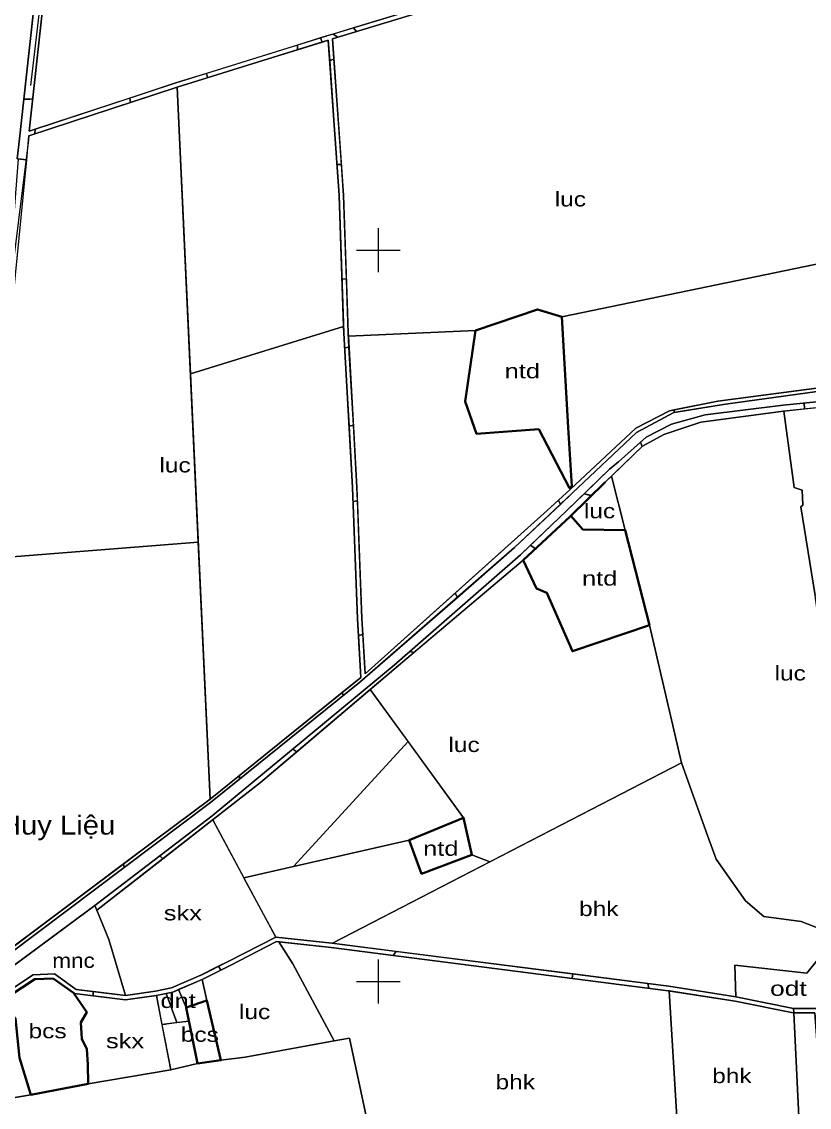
# Model space of a CAD drawing. Header units: metres. Extents: x 558415 to 562400, y 2247179 to 2251032.
# Drawn here: x 559756 to 560294, y 2249414 to 2250156 of the extents above; entities that cross this region are included whole.
import ezdxf
from ezdxf.enums import TextEntityAlignment as Align

# ---------------------------------------------------------------- set-up
doc = ezdxf.new("R2010")
doc.units = ezdxf.units.M
doc.header["$LTSCALE"] = 4
for name, color, linetype, lineweight in [('1', 7, 'Continuous', 13), ('17', 7, 'Continuous', 13), ('2', 7, 'Continuous', 13), ('23', 7, 'Continuous', 13), ('33', 7, 'Continuous', 13), ('4', 7, 'Continuous', 13), ('45', 7, 'Continuous', 13), ('5', 7, 'Continuous', 13), ('63', 7, 'Continuous', 13), ('7', 7, 'Continuous', 13)]:
    doc.layers.add(name, color=color, linetype=linetype, lineweight=lineweight)
doc.layers.add('39', color=7, linetype='Continuous')

msp = doc.modelspace()

# ---------------------------------------------------------------- linework, layer by layer
at = {"layer": '1'}
for p, q in [((560291.216, 2249891.424), (560290.886, 2249895.387)), ((560180.288, 2249865.78), (560179.163, 2249868.709)), ((559982.655, 2249828.063), (559985.638, 2249828.582)), ((560107.254, 2249795.79), (560103.98, 2249798.212)), ((560024.294, 2249724.893), (560021.392, 2249725.525)), ((559944.238, 2249657.122), (559941.561, 2249658.956)), ((559826.222, 2249577.901), (559825.958, 2249580.475))]:
    msp.add_line(p, q, dxfattribs=at)
for points in [[(559777.19, 2250278.396), (559774.802, 2250258.825), (559757.834, 2250103.095)], [(559763.898, 2250103.361), (559780.763, 2250258.137), (559783.195, 2250278.071), (559777.19, 2250278.396)], [(559969.063, 2250147.703), (559964.892, 2250146.432), (559960.393, 2250145.033), (559961.623, 2250142.274), (559965.775, 2250143.565)], [(559965.775, 2250143.565), (559966.761, 2250129.445), (559969.672, 2250130.827), (559968.72, 2250144.462), (559972.338, 2250145.564), (559969.063, 2250147.703)], [(559882.486, 2250120.801), (559861.621, 2250114.311), (559830.177, 2250103.985), (559830.676, 2250100.991), (559862.535, 2250111.453)], [(559862.535, 2250111.453), (559883.291, 2250117.909), (559882.486, 2250120.801)], [(559753.203, 2250062.367), (559759.834, 2250061.683), (559761.152, 2250078.16), (559765.367, 2250079.544), (559765.418, 2250082.719), (559761.509, 2250081.435), (559763.898, 2250103.361), (559757.834, 2250103.095)], [(559757.834, 2250103.095), (559754.893, 2250076.105), (559753.203, 2250062.367)], [(559757.834, 2250103.095), (559761.817, 2250103.27), (559763.898, 2250103.361)], [(559978.136, 2249980.228), (559976.193, 2250037.391), (559974.714, 2250058.581), (559971.712, 2250058.513), (559973.197, 2250037.236)], [(559973.197, 2250037.236), (559975.127, 2249980.46), (559978.136, 2249980.228)], [(559979.929, 2249933.718), (559979.388, 2249943.414), (559978.136, 2249980.228), (559975.127, 2249980.46), (559976.391, 2249943.279)], [(559976.391, 2249943.279), (559976.95, 2249933.273), (559979.929, 2249933.718)], [(560306.107, 2249906.492), (560232.017, 2249896.648), (560201.993, 2249890.819), (560202.146, 2249888.975)], [(560202.146, 2249888.975), (560237.166, 2249894.641), (560307.91, 2249904.452)], [(560382.828, 2249904.658), (560365.416, 2249902.892), (560290.886, 2249895.387), (560291.216, 2249891.424), (560365.552, 2249899.012)], [(560201.993, 2249890.819), (560198.85, 2249890.209), (560176.002, 2249878.285), (560131.042, 2249836.311), (560123.069, 2249829.055), (560124.42, 2249826.199)], [(560124.42, 2249826.199), (560132.504, 2249833.826), (560176.359, 2249875.323), (560201.787, 2249888.917), (560202.146, 2249888.975), (560201.993, 2249890.819)], [(560290.886, 2249895.387), (560276.601, 2249893.949), (560223.164, 2249887.51), (560200.315, 2249881.071), (560182.994, 2249872.127), (560179.163, 2249868.709), (560180.288, 2249865.78)], [(560180.288, 2249865.78), (560180.456, 2249865.942), (560195.034, 2249874.05), (560220.424, 2249882.318), (560276.771, 2249889.95), (560291.216, 2249891.424)], [(559985.638, 2249828.582), (559985.285, 2249837.778), (559982.913, 2249880.261), (559979.948, 2249879.557)], [(559979.948, 2249879.557), (559982.288, 2249837.637), (559982.655, 2249828.063)], [(560179.163, 2249868.709), (560164, 2249855.181), (560157.907, 2249850.328), (560140.578, 2249833.478), (560144.064, 2249832.605), (560145.663, 2249832.205)], [(560145.663, 2249832.205), (560155.066, 2249841.457), (560180.288, 2249865.78)], [(560131.042, 2249836.311), (560115.318, 2249822.002), (560052.453, 2249765.573), (560053.974, 2249762.637), (560093.071, 2249796.622)], [(560093.071, 2249796.622), (560124.42, 2249826.199), (560123.069, 2249829.055), (560131.042, 2249836.311)], [(560140.578, 2249833.478), (560128.452, 2249821.687), (560103.98, 2249798.212), (560107.254, 2249795.79), (560131.151, 2249817.926)], [(560131.151, 2249817.926), (560145.663, 2249832.205), (560140.578, 2249833.478)], [(559989.335, 2249737.569), (559988.725, 2249748.116), (559985.638, 2249828.582), (559982.655, 2249828.063), (559985.728, 2249747.972)], [(560103.98, 2249798.212), (560097.127, 2249791.638), (560021.392, 2249725.525), (560024.294, 2249724.893)], [(560024.294, 2249724.893), (560098.882, 2249788.035), (560107.254, 2249795.79)], [(559975.946, 2249695.529), (559987.304, 2249704.684), (560053.974, 2249762.637), (560052.453, 2249765.573), (559990.911, 2249710.332), (559989.335, 2249737.569), (559986.403, 2249736.304), (559988.054, 2249707.768)], [(559985.728, 2249747.972), (559986.403, 2249736.304), (559989.335, 2249737.569)], [(560021.392, 2249725.525), (560010.794, 2249716.273), (559941.561, 2249658.956), (559944.238, 2249657.122), (560024.294, 2249724.893)], [(559988.054, 2249707.768), (559975.326, 2249697.506), (559975.946, 2249695.529)], [(559941.561, 2249658.956), (559886.406, 2249613.295), (559850.702, 2249585.938), (559852.636, 2249583.904)], [(559852.636, 2249583.904), (559887.415, 2249611.077), (559919.521, 2249636.198), (559944.238, 2249657.122)], [(559905.039, 2249640.839), (559885.113, 2249624.774), (559847.523, 2249596.633), (559825.958, 2249580.475), (559826.222, 2249577.901), (559885.221, 2249622.404)], [(559885.221, 2249622.404), (559905.155, 2249638.471), (559905.039, 2249640.839)], [(559825.958, 2249580.475), (559740.896, 2249516.74), (559739.986, 2249516.181), (559740.456, 2249513.425)], [(559740.456, 2249513.425), (559747.105, 2249518.222), (559826.222, 2249577.901)], [(560012.233, 2249520.676), (559968.17, 2249526.334), (559929.84, 2249530.468), (559897.407, 2249513.774), (559890.817, 2249510.457), (559892.364, 2249507.877)], [(559892.364, 2249507.877), (559898.768, 2249511.1), (559930.413, 2249527.389), (559967.818, 2249523.355)], [(559967.818, 2249523.355), (560010.189, 2249517.914), (560012.233, 2249520.676)], [(559890.817, 2249510.457), (559878.742, 2249504.38), (559858.586, 2249495.649), (559847.784, 2249493.41), (559827.136, 2249490.561), (559805.204, 2249493.26), (559805.024, 2249490.259)], [(559848.294, 2249490.452), (559859.496, 2249492.774), (559880.014, 2249501.661), (559892.364, 2249507.877), (559890.817, 2249510.457)], [(559805.204, 2249493.26), (559793.557, 2249494.693), (559778.651, 2249505.187), (559764.236, 2249504.71), (559737.045, 2249486.903), (559720.474, 2249475.391), (559721.241, 2249472.27)], [(559721.241, 2249472.27), (559738.723, 2249484.416), (559765.176, 2249501.739), (559777.746, 2249502.155)], [(559777.746, 2249502.155), (559792.445, 2249491.807), (559805.024, 2249490.259), (559805.204, 2249493.26)], [(560244.338, 2249489.605), (560198.474, 2249496.76), (560184.052, 2249498.612), (560184.886, 2249495.481)], [(559805.024, 2249490.259), (559827.158, 2249487.536), (559848.294, 2249490.452)], [(560184.886, 2249495.481), (560198.052, 2249493.79), (560243.801, 2249486.653), (560283.36, 2249478.678)], [(560283.36, 2249478.678), (560283.843, 2249478.678), (560283.642, 2249481.681), (560244.338, 2249489.605)], [(560304.354, 2249435.866), (560301.104, 2249481.678), (560283.659, 2249481.678), (560283.642, 2249481.681), (560283.843, 2249478.678)], [(560283.843, 2249478.678), (560298.309, 2249478.678), (560301.36, 2249435.683)]]:
    msp.add_lwpolyline(points, dxfattribs=at)
for points in [[(560114.294, 2250188.804), (560111.785, 2250191.176), (559982.997, 2250151.947), (559985.042, 2250149.434)], [(559985.042, 2250149.434), (559982.997, 2250151.947), (559969.063, 2250147.703), (559972.338, 2250145.564)], [(559961.623, 2250142.274), (559960.393, 2250145.033), (559944.694, 2250140.15), (559944.632, 2250136.989)], [(559944.632, 2250136.989), (559944.694, 2250140.15), (559882.486, 2250120.801), (559883.291, 2250117.909)], [(559971.712, 2250058.513), (559974.714, 2250058.581), (559969.672, 2250130.827), (559966.761, 2250129.445)], [(559830.676, 2250100.991), (559830.177, 2250103.985), (559765.418, 2250082.719), (559765.367, 2250079.544)], [(559747.196, 2249976.966), (559746.09, 2249967.786), (559750.719, 2249968.982), (559759.834, 2250061.683), (559753.821, 2250062.303)], [(559979.948, 2249879.557), (559982.913, 2249880.261), (559979.929, 2249933.718), (559976.95, 2249933.273)], [(559975.946, 2249695.529), (559975.326, 2249697.506), (559905.039, 2249640.839), (559905.155, 2249638.471)], [(559852.636, 2249583.904), (559850.702, 2249585.938), (559806.358, 2249551.96), (559807.644, 2249548.752)], [(560132.381, 2249502.223), (560132.811, 2249505.192), (560012.233, 2249520.676), (560010.189, 2249517.914)], [(560184.886, 2249495.481), (560184.052, 2249498.612), (560132.811, 2249505.192), (560132.381, 2249502.223)]]:
    msp.add_lwpolyline(points, close=True, dxfattribs=at)
at = {"layer": '17'}
for p, q in [((559741.833, 2249878.618), (559759.834, 2250061.683)), ((559741.833, 2249878.618), (559759.834, 2250061.683)), ((559807.644, 2249548.752), (559806.358, 2249551.96))]:
    msp.add_line(p, q, dxfattribs=at)
for points in [[(559761.509, 2250081.435), (559780.763, 2250258.137), (559795.736, 2250380.85), (559811.304, 2250487.852)], [(559777.19, 2250278.396), (559774.802, 2250258.825), (559774.802, 2250258.825), (559774.802, 2250258.825), (559769.65, 2250211.542), (559753.203, 2250062.367), (559753.821, 2250062.303)], [(559761.509, 2250081.435), (559861.621, 2250114.311), (559964.892, 2250146.432), (560183.542, 2250213.034), (560278.648, 2250231.186), (560299.05, 2250235.411)], [(559968.72, 2250144.462), (560184.262, 2250210.117), (560279.233, 2250228.244), (560296.274, 2250231.773)], [(559761.152, 2250078.16), (559862.535, 2250111.453), (559965.775, 2250143.565)], [(559965.775, 2250143.565), (559973.197, 2250037.236), (559976.391, 2249943.279), (559982.288, 2249837.637), (559985.728, 2249747.972), (559988.054, 2249707.768)], [(559968.72, 2250144.462), (559976.193, 2250037.391), (559979.388, 2249943.414), (559985.285, 2249837.778), (559988.725, 2249748.116), (559990.911, 2249710.332)], [(559990.911, 2249710.332), (560115.318, 2249822.002), (560131.042, 2249836.311), (560176.002, 2249878.285), (560198.85, 2249890.209), (560232.017, 2249896.648), (560316.991, 2249907.938)], [(560394.893, 2249902.485), (560389.303, 2249902.51), (560365.552, 2249899.012), (560276.771, 2249889.95), (560220.424, 2249882.318), (560195.034, 2249874.05), (560180.456, 2249865.942), (560155.066, 2249841.457), (560131.151, 2249817.926), (560098.882, 2249788.035), (559919.521, 2249636.198), (559887.415, 2249611.077), (559807.644, 2249548.752), (559815.834, 2249528.877), (559827.136, 2249490.561)], [(559718.086, 2249502.732), (559740.896, 2249516.74), (559847.523, 2249596.633), (559885.113, 2249624.774), (559988.054, 2249707.768)], [(559715.49, 2249468.274), (559738.723, 2249484.416), (559765.176, 2249501.739), (559777.746, 2249502.155), (559792.445, 2249491.807), (559827.158, 2249487.536), (559848.294, 2249490.452), (559859.496, 2249492.774), (559880.014, 2249501.661), (559898.768, 2249511.1), (559930.413, 2249527.389), (559967.818, 2249523.355), (560198.052, 2249493.79), (560243.876, 2249486.641)], [(559715.668, 2249472.052), (559737.045, 2249486.903), (559764.236, 2249504.71), (559778.651, 2249505.187), (559793.557, 2249494.693), (559827.136, 2249490.561), (559847.784, 2249493.41), (559858.586, 2249495.649), (559878.742, 2249504.38), (559897.407, 2249513.774), (559929.84, 2249530.468), (559968.17, 2249526.334), (560198.474, 2249496.76), (560244.338, 2249489.605)], [(560244.338, 2249489.605), (560283.659, 2249481.678), (560301.104, 2249481.678), (560307.737, 2249388.192), (560310.44, 2249361.243), (560311.423, 2249343.596), (560313.143, 2249330.241), (560315.599, 2249297.091), (560318.547, 2249267.042), (560325.918, 2249243.909), (560328.866, 2249232.939), (560347.786, 2249173.795), (560347.911, 2249140.879)], [(560243.745, 2249486.664), (560283.36, 2249478.678), (560298.309, 2249478.678), (560304.748, 2249387.936), (560307.448, 2249361.01), (560308.434, 2249343.321), (560310.157, 2249329.938), (560312.61, 2249296.834), (560315.592, 2249266.433), (560323.039, 2249243.064), (560325.987, 2249232.092), (560344.788, 2249173.321), (560344.911, 2249140.884)]]:
    msp.add_lwpolyline(points, dxfattribs=at)
at = {"layer": '2'}
for points in [[(560953.033, 2249907.781), (560835.291, 2249909.67), (560830.5, 2249909.669), (560620.069, 2249912.172), (560427.328, 2249914.317), (560397.845, 2249914.675), (560319.717, 2249906.089), (560237.166, 2249894.641), (560201.787, 2249888.917), (560176.359, 2249875.323), (560132.504, 2249833.826), (560093.071, 2249796.622), (559987.304, 2249704.684), (559885.221, 2249622.404), (559747.105, 2249518.222)], [(559715.331, 2249484.706), (559806.358, 2249551.96), (559886.406, 2249613.295), (560010.794, 2249716.273), (560097.127, 2249791.638), (560128.452, 2249821.687), (560157.907, 2249850.328), (560164, 2249855.181), (560182.994, 2249872.127), (560200.315, 2249881.071), (560223.164, 2249887.51), (560276.601, 2249893.949), (560365.416, 2249902.892), (560390.108, 2249905.396), (560395.267, 2249905.754), (560432.857, 2249905.038), (560730.629, 2249902.89), (560832.712, 2249901.459), (560951.379, 2249900.028)]]:
    msp.add_lwpolyline(points, dxfattribs=at)
at = {"layer": '23'}
for points in [[(559747.105, 2249518.222), (559885.221, 2249622.404), (559987.304, 2249704.684), (560093.071, 2249796.622), (560132.504, 2249833.826), (560176.359, 2249875.323), (560201.787, 2249888.917), (560237.166, 2249894.641), (560319.717, 2249906.089), (560397.845, 2249914.675), (560427.328, 2249914.317), (560620.069, 2249912.172)], [(561189.853, 2249467.932), (561172.497, 2249582.357), (561154.439, 2249696.475), (561138.592, 2249791.275), (561120.534, 2249898.238), (560951.379, 2249900.028), (560832.712, 2249901.459), (560730.629, 2249902.89), (560432.857, 2249905.038), (560395.267, 2249905.754), (560390.108, 2249905.396), (560365.416, 2249902.892), (560276.601, 2249893.949), (560223.164, 2249887.51), (560200.315, 2249881.071), (560182.994, 2249872.127), (560164, 2249855.181), (560157.907, 2249850.328), (560128.452, 2249821.687), (560097.127, 2249791.638), (560010.794, 2249716.273), (559886.406, 2249613.295), (559806.358, 2249551.96), (559715.331, 2249484.706)]]:
    msp.add_lwpolyline(points, dxfattribs=at)
at = {"layer": '4'}
msp.add_line((559762.594, 2250112.59), (559773.039, 2250202.729), dxfattribs=at)
at = {"layer": '45'}
for p, q in [((559885.113, 2249624.774), (559988.054, 2249707.768)), ((560198.474, 2249496.76), (560244.338, 2249489.605))]:
    msp.add_line(p, q, dxfattribs=at)
for points in [[(559861.621, 2250114.311), (559964.892, 2250146.432), (560034.962, 2250167.776), (559986.002, 2250325.164), (559784.454, 2250288.384)], [(559784.454, 2250288.384), (559780.763, 2250258.137), (559761.509, 2250081.435), (559861.621, 2250114.311)], [(560296.274, 2250231.773), (560279.233, 2250228.244), (560184.262, 2250210.117), (559968.72, 2250144.462)], [(559968.72, 2250144.462), (559976.193, 2250037.391), (559979.388, 2249943.414), (559979.515, 2249941.148), (560066.41, 2249945.144), (560108.793, 2249959.453), (560125.377, 2249954.445), (560311.522, 2249992.978)], [(559735.252, 2249789.236), (559876.961, 2249800.463), (559862.535, 2250111.453), (559761.152, 2250078.16)], [(559761.152, 2250078.16), (559760.853, 2250075.414), (559747.107, 2249963.668), (559740.733, 2249877.039), (559735.252, 2249789.236)], [(560176.002, 2249878.285), (560198.85, 2249890.209), (560232.017, 2249896.648), (560316.991, 2249907.938), (560311.522, 2249992.978), (560125.377, 2249954.445), (560129.595, 2249878.768), (560132.188, 2249838.702), (560130.695, 2249837.269), (560109.53, 2249877.535), (560067.147, 2249874.315), (560059.408, 2249896.494), (560066.41, 2249945.144), (559979.515, 2249941.148)], [(559988.054, 2249707.768), (559985.728, 2249747.972), (559982.288, 2249837.637), (559976.391, 2249943.279), (559976.238, 2249947.786), (559871.632, 2249915.351), (559885.111, 2249624.774), (559885.113, 2249624.774)], [(559979.515, 2249941.148), (559985.285, 2249837.778), (559988.725, 2249748.116), (559990.911, 2249710.332)], [(560366.236, 2249899.113), (560365.552, 2249899.012), (560277.125, 2249889.986), (560284.05, 2249837.635), (560289.619, 2249835.886), (560290.11, 2249825.711), (560288.636, 2249824.439), (560298.465, 2249763.865)], [(560277.125, 2249889.986), (560276.771, 2249889.95), (560220.424, 2249882.318), (560195.034, 2249874.05), (560180.456, 2249865.942), (560159.176, 2249845.42)], [(560185.246, 2249743.576), (560207.118, 2249649.562), (560224.923, 2249599.949), (560230.819, 2249583.574), (560250.802, 2249555.274), (560263.25, 2249544.463), (560288.966, 2249540.965), (560312.389, 2249532.062), (560326.147, 2249543.827), (560316.156, 2249622.208), (560307.965, 2249693.434), (560298.465, 2249763.865), (560288.636, 2249824.439), (560290.11, 2249825.711), (560289.619, 2249835.886), (560284.05, 2249837.635), (560277.125, 2249889.986)], [(559990.911, 2249710.332), (560115.318, 2249822.002), (560131.042, 2249836.311), (560176.002, 2249878.285)], [(560159.176, 2249845.42), (560155.066, 2249841.457), (560131.504, 2249818.273), (560139.715, 2249809.086)], [(560139.715, 2249809.086), (560168.687, 2249808.628), (560159.176, 2249845.42)], [(560159.176, 2249845.42), (560168.687, 2249808.628), (560185.246, 2249743.576)], [(559747.38, 2249521.599), (559847.523, 2249596.633), (559885.111, 2249624.773), (559876.961, 2249800.463), (559735.252, 2249789.236), (559731.4, 2249727.541)], [(559994.359, 2249699.552), (559919.521, 2249636.198), (559887.415, 2249611.077), (559886.795, 2249610.593), (559908.073, 2249570.986)], [(559908.073, 2249570.986), (559941.995, 2249578.684), (560020.265, 2249664.034), (559994.359, 2249699.552)], [(560244.338, 2249489.605), (560243.609, 2249511.173), (560292.625, 2249505.808), (560300.364, 2249515.108), (560312.711, 2249508.2), (560321.065, 2249520.84), (560328.436, 2249534.195), (560326.147, 2249543.827), (560312.389, 2249532.062), (560288.966, 2249540.965), (560263.25, 2249544.463), (560250.802, 2249555.274), (560230.819, 2249583.574), (560224.923, 2249599.949), (560207.118, 2249649.562), (559968.718, 2249526.264), (560198.474, 2249496.76)], [(559886.795, 2249610.593), (559807.644, 2249548.752), (559815.834, 2249528.877), (559827.136, 2249490.561)], [(559878.885, 2249504.452), (559897.407, 2249513.774), (559929.84, 2249530.468), (559886.795, 2249610.593)], [(560076.056, 2249581.778), (560063.75, 2249586.596), (560029.476, 2249573.718), (560020.999, 2249596.612), (559908.073, 2249570.986), (559908.174, 2249570.798), (559929.84, 2249530.468)], [(559929.84, 2249530.468), (559968.17, 2249526.334), (559968.718, 2249526.264), (560076.056, 2249581.778)], [(559827.136, 2249490.561), (559815.834, 2249528.877), (559807.644, 2249548.752), (559806.358, 2249551.96), (559716.638, 2249485.672)], [(559967.818, 2249523.355), (559930.413, 2249527.389), (559898.768, 2249511.1), (559880.014, 2249501.661), (559879.54, 2249501.456), (559882.705, 2249486.974), (559892.377, 2249446.191), (559908.962, 2249448.338)], [(559908.962, 2249448.338), (559969.771, 2249459.606), (559941.484, 2249512.178), (559931.903, 2249527.228), (559967.818, 2249523.355)], [(560198.66, 2249493.695), (560198.052, 2249493.79), (559967.818, 2249523.355), (559931.903, 2249527.228), (559941.484, 2249512.178), (559969.771, 2249459.606), (559980.275, 2249461.216), (560002.741, 2249355.923), (560003.166, 2249353.608), (560012.692, 2249301.727)], [(560312.711, 2249508.2), (560300.364, 2249515.108), (560292.625, 2249505.808), (560243.609, 2249511.173), (560244.338, 2249489.605), (560283.659, 2249481.678)], [(559715.668, 2249472.052), (559737.045, 2249486.903), (559764.236, 2249504.71)], [(559764.236, 2249504.71), (559778.651, 2249505.187), (559793.557, 2249494.693), (559827.136, 2249490.561)], [(559847.784, 2249493.41), (559858.586, 2249495.649), (559878.742, 2249504.38), (559878.885, 2249504.452)], [(560283.659, 2249481.678), (560301.104, 2249481.678), (560312.711, 2249508.2)], [(559765.176, 2249501.739), (559738.723, 2249484.416), (559715.49, 2249468.274), (559712.095, 2249414.131), (559762.466, 2249422.582)], [(559762.466, 2249422.582), (559754.72, 2249447.943), (559752.14, 2249474.771), (559747.717, 2249479.779), (559739.757, 2249485.093), (559765.176, 2249501.739)], [(559848.337, 2249490.461), (559848.294, 2249490.452), (559827.158, 2249487.536), (559792.445, 2249491.807), (559791.713, 2249492.322), (559800.794, 2249479.101), (559796.74, 2249471.947), (559797.477, 2249460.858), (559800.794, 2249453.704), (559801.531, 2249443.33), (559801.716, 2249430.094)], [(559801.716, 2249430.094), (559858.103, 2249439.752), (559848.338, 2249490.458)], [(559827.136, 2249490.561), (559847.77, 2249493.408), (559847.784, 2249493.41)], [(559863.438, 2249494.481), (559859.496, 2249492.774), (559855.052, 2249491.853), (559862.372, 2249471.925)], [(559862.372, 2249471.925), (559870.582, 2249472.904), (559868.7, 2249482.324), (559863.438, 2249494.481)], [(560012.692, 2249301.727), (560151.448, 2249307.092), (560149.063, 2249348.298), (560148.684, 2249354.848), (560206.878, 2249358.415), (560198.66, 2249493.695)], [(560283.802, 2249478.678), (560283.36, 2249478.678), (560243.801, 2249486.653), (560198.66, 2249493.695), (560206.878, 2249358.415)], [(560206.878, 2249358.415), (560253.071, 2249361.484), (560252.702, 2249387.24), (560288.082, 2249388.671), (560283.802, 2249478.678)], [(560304.725, 2249388.267), (560298.309, 2249478.678), (560283.802, 2249478.678), (560288.082, 2249388.671)]]:
    msp.add_lwpolyline(points, dxfattribs=at)
for points in [[(559976.238, 2249947.786), (559973.197, 2250037.236), (559965.775, 2250143.565), (559862.535, 2250111.453), (559871.632, 2249915.351)], [(560076.056, 2249581.778), (560207.118, 2249649.562), (560185.246, 2249743.576), (560132.589, 2249725.858), (560115.145, 2249765.684), (560108.02, 2249768.784), (560098.855, 2249788.012), (559994.359, 2249699.552), (560058.222, 2249611.994), (560063.75, 2249586.596)], [(560020.999, 2249596.612), (560058.222, 2249611.994), (560020.265, 2249664.034), (559941.995, 2249578.684)], [(559868.7, 2249482.324), (559882.705, 2249486.974), (559879.54, 2249501.456), (559863.438, 2249494.481)], [(559862.372, 2249471.925), (559855.052, 2249491.853), (559848.337, 2249490.461), (559852.142, 2249470.706), (559854.57, 2249470.995), (559852.142, 2249470.706)], [(559858.103, 2249439.752), (559876.346, 2249444.045), (559870.582, 2249472.904), (559852.142, 2249470.706)], [(559856.997, 2249278.244), (559860.313, 2249257.317), (559940.471, 2249264.829), (559935.298, 2249295.825), (559927.006, 2249348.41), (560002.741, 2249355.923), (559980.275, 2249461.216), (559969.771, 2249459.606), (559908.962, 2249448.338), (559892.377, 2249446.191), (559876.346, 2249444.045), (559858.103, 2249439.752), (559801.716, 2249430.094), (559762.466, 2249422.582), (559717.688, 2249415.069), (559722.663, 2249341.021), (559728.191, 2249267.513), (559802.268, 2249271.805)]]:
    msp.add_lwpolyline(points, close=True, dxfattribs=at)
at = {"layer": '45', "lineweight": 40}
for points in [[(560059.408, 2249896.494), (560067.147, 2249874.315), (560109.53, 2249877.535), (560130.695, 2249837.269), (560132.188, 2249838.702), (560129.595, 2249878.768), (560125.377, 2249954.445), (560108.793, 2249959.453), (560066.41, 2249945.144)], [(560029.476, 2249573.718), (560063.75, 2249586.596), (560058.222, 2249611.994), (560020.999, 2249596.612)], [(559876.346, 2249444.045), (559892.377, 2249446.191), (559882.705, 2249486.974), (559868.7, 2249482.324)]]:
    msp.add_lwpolyline(points, close=True, dxfattribs=at)
for points in [[(560155.066, 2249841.457), (560131.151, 2249817.926), (560098.882, 2249788.035), (560098.855, 2249788.012), (560108.02, 2249768.784), (560115.145, 2249765.684), (560132.589, 2249725.858), (560185.246, 2249743.576)], [(560185.246, 2249743.576), (560168.687, 2249808.628), (560139.715, 2249809.086), (560131.504, 2249818.273), (560155.066, 2249841.457)], [(559791.713, 2249492.322), (559777.746, 2249502.155), (559765.176, 2249501.739), (559739.757, 2249485.093), (559747.717, 2249479.779), (559752.14, 2249474.771), (559754.72, 2249447.943), (559762.466, 2249422.582)], [(559762.466, 2249422.582), (559801.716, 2249430.094), (559801.531, 2249443.33), (559800.794, 2249453.704), (559797.477, 2249460.858), (559796.74, 2249471.947), (559800.794, 2249479.101), (559791.713, 2249492.322)]]:
    msp.add_lwpolyline(points, dxfattribs=at)
at = {"layer": '5'}
for p, q in [((560132.188, 2249838.702), (560130.695, 2249837.269)), ((560132.188, 2249838.702), (560130.695, 2249837.269)), ((560185.246, 2249743.576), (560207.118, 2249649.562)), ((559929.84, 2249530.468), (559886.795, 2249610.593)), ((559931.903, 2249527.228), (559941.484, 2249512.178)), ((559941.484, 2249512.178), (559969.771, 2249459.606)), ((559878.742, 2249504.38), (559878.885, 2249504.452)), ((559878.742, 2249504.38), (559878.885, 2249504.452)), ((559847.77, 2249493.408), (559847.784, 2249493.41)), ((559847.77, 2249493.408), (559847.784, 2249493.41)), ((560206.878, 2249358.415), (560198.659, 2249493.712)), ((559754.72, 2249447.943), (559762.466, 2249422.582)), ((559712.095, 2249414.131), (559762.466, 2249422.582))]:
    msp.add_line(p, q, dxfattribs=at)
for points in [[(560130.695, 2249837.269), (560109.53, 2249877.535), (560067.147, 2249874.315), (560059.408, 2249896.494), (560066.41, 2249945.144), (560108.793, 2249959.453), (560125.377, 2249954.445), (560129.595, 2249878.768), (560132.188, 2249838.702)], [(560159.176, 2249845.42), (560168.687, 2249808.628), (560185.246, 2249743.576), (560207.118, 2249649.562)], [(560168.687, 2249808.628), (560139.715, 2249809.086), (560131.504, 2249818.273)], [(560098.855, 2249788.012), (560108.02, 2249768.784), (560115.145, 2249765.684), (560132.589, 2249725.858), (560185.246, 2249743.576)], [(560185.246, 2249743.576), (560207.118, 2249649.562), (560224.923, 2249599.949), (560230.819, 2249583.574), (560250.802, 2249555.274), (560263.25, 2249544.463)], [(560312.711, 2249508.2), (560321.065, 2249520.84), (560328.436, 2249534.195), (560326.147, 2249543.827), (560312.389, 2249532.062), (560288.966, 2249540.965), (560263.25, 2249544.463), (560250.802, 2249555.274), (560230.819, 2249583.574), (560224.923, 2249599.949), (560207.118, 2249649.562), (559968.718, 2249526.264)], [(560312.711, 2249508.2), (560300.364, 2249515.108), (560292.625, 2249505.808), (560243.609, 2249511.173), (560244.338, 2249489.605)], [(559879.54, 2249501.456), (559882.705, 2249486.974), (559868.7, 2249482.324), (559876.346, 2249444.045), (559858.103, 2249439.752)], [(559791.713, 2249492.322), (559800.794, 2249479.101), (559796.74, 2249471.947), (559797.477, 2249460.858), (559800.794, 2249453.704), (559801.531, 2249443.33), (559801.716, 2249430.094), (559858.103, 2249439.752), (559848.337, 2249490.461)], [(559969.771, 2249459.606), (559908.962, 2249448.338), (559892.377, 2249446.191), (559882.705, 2249486.974)], [(559969.771, 2249459.606), (559980.275, 2249461.216), (560002.741, 2249355.923), (560003.166, 2249353.608), (560012.692, 2249301.727), (560151.448, 2249307.092), (560149.063, 2249348.298), (560148.684, 2249354.848), (560206.878, 2249358.415), (560253.071, 2249361.484), (560252.702, 2249387.24), (560288.082, 2249388.671), (560283.802, 2249478.678)], [(559762.466, 2249422.582), (559801.716, 2249430.094), (559858.103, 2249439.752), (559876.346, 2249444.045), (559892.377, 2249446.191), (559908.962, 2249448.338), (559969.771, 2249459.606), (559980.275, 2249461.216), (560002.741, 2249355.923)]]:
    msp.add_lwpolyline(points, dxfattribs=at)
msp.add_lwpolyline([(560058.222, 2249611.994), (560020.999, 2249596.612), (560029.476, 2249573.718), (560063.75, 2249586.596)], close=True, dxfattribs=at)
at = {"layer": '63'}
for p, q in [((560000, 2249985), (560000, 2250015)), ((559985, 2250000), (560015, 2250000)), ((560000, 2249485), (560000, 2249515)), ((559985, 2249500), (560015, 2249500))]:
    msp.add_line(p, q, dxfattribs=at)
at = {"layer": '7'}
for points in [[(559757.834, 2250103.095), (559774.802, 2250258.825), (559777.19, 2250278.396), (559785.89, 2250343.401), (559784.222, 2250343.374), (559789.987, 2250383.003), (559780.595, 2250387.773), (559772.435, 2250327.118)], [(559753.203, 2250062.367), (559754.893, 2250076.105), (559757.834, 2250103.095), (559769.65, 2250211.542), (559759.939, 2250216.78)], [(559759.939, 2250216.78), (559769.65, 2250211.542), (559757.834, 2250103.095)]]:
    msp.add_lwpolyline(points, dxfattribs=at)

# ---------------------------------------------------------------- texts
at = {"layer": '33'}
for s, width, p in [('luc', 1.25, (560131.165, 2250029.863)), ('ntd', 1.3, (560098.347, 2249912.381)), ('luc', 1.25, (559861.085, 2249848.043)), ('luc', 1.25, (560151.12, 2249816.721)), ('ntd', 1.3, (560151.217, 2249770.682)), ('luc', 1.25, (560281.365, 2249705.826)), ('luc', 1.25, (560058.544, 2249656.936)), ('ntd', 1.3, (560042.656, 2249585.979)), ('bhk', 1.25, (560150.623, 2249544.781)), ('skx', 1.3, (559866.394, 2249541.843)), ('mnc', 1.15, (559791.728, 2249509.388)), ('odt', 1.35, (560280.128, 2249490.259)), ('dnt', 1.3, (559863.2, 2249481.945)), ('luc', 1.25, (559915.447, 2249474.349)), ('bcs', 1.25, (559773.993, 2249461.248)), ('bcs', 1.25, (559878.01, 2249458.826)), ('skx', 1.3, (559826.914, 2249454.42)), ('bhk', 1.25, (560093.522, 2249426.346)), ('bhk', 1.25, (560241.559, 2249430.575))]:
    msp.add_text(s, height=10, dxfattribs=dict(at, width=width)).set_placement(p, align=Align.CENTER)
at = {"layer": '39', "width": 1.15}
msp.add_text('Phố Trần Huy Liệu', height=13, dxfattribs=at).set_placement((559653.59, 2249600.479))

doc.saveas('drawing.dxf')
